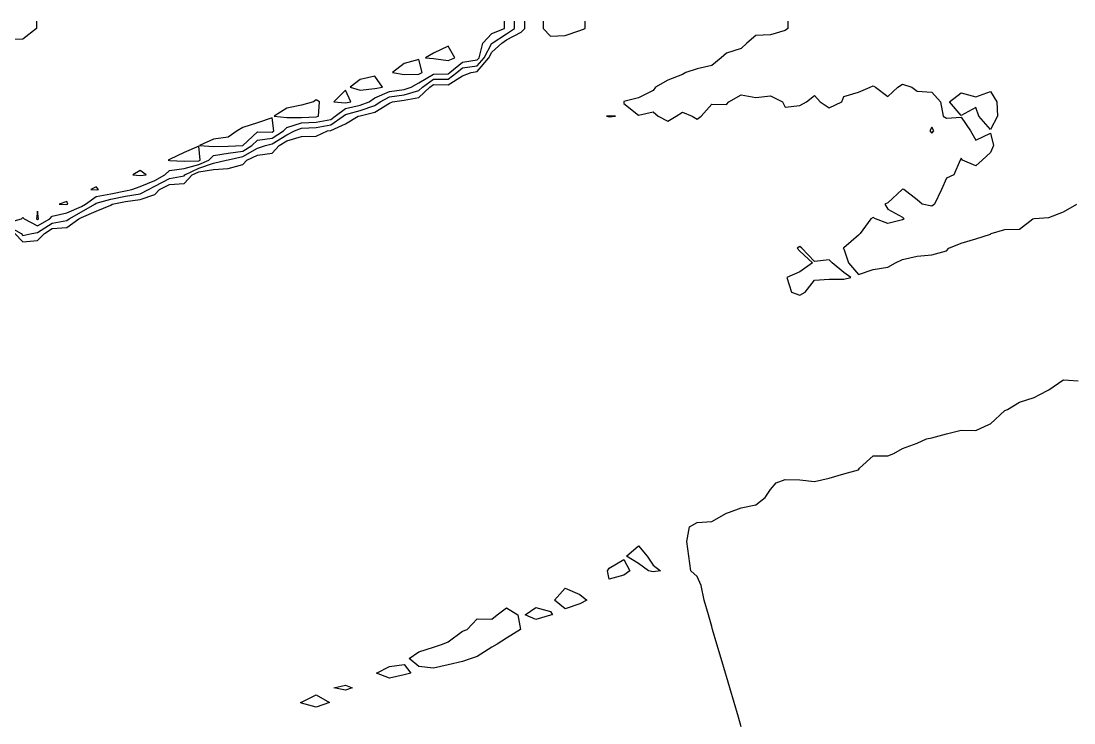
# Model space of a CAD drawing. Header units: metres. Extents: x 2681030 to 2681330, y 1246000 to 1246290.
# Drawn here: x 2681222.69 to 2681258.6, y 1246266.06 to 1246290 of the extents above; entities that cross this region are included whole.
import ezdxf

# ---------------------------------------------------------------- set-up
doc = ezdxf.new("R2010")
doc.units = ezdxf.units.M
doc.layers.add('BASIS_HOEHENLINIEN', color=8, linetype='Continuous')

msp = doc.modelspace()

# ---------------------------------------------------------------- linework, layer by layer
at = {"layer": 'BASIS_HOEHENLINIEN'}
for points in [[(2681223.211, 1246290, 427), (2681223.211, 1246289.75, 427), (2681222.75, 1246289.379, 427), (2681222.25, 1246289.37, 427)], [(2681222.25, 1246283.126, 427), (2681222.705, 1246283.25, 427), (2681222.75, 1246283.299, 427), (2681222.792, 1246283.25, 427), (2681223.25, 1246283.01, 427), (2681223.663, 1246283.25, 427), (2681223.75, 1246283.344, 427), (2681224.25, 1246283.463, 427), (2681224.75, 1246283.672, 427), (2681224.883, 1246283.75, 427), (2681225.25, 1246284.015, 427), (2681225.75, 1246284.105, 427), (2681226.25, 1246284.212, 427), (2681226.469, 1246284.25, 427), (2681226.75, 1246284.351, 427), (2681227.25, 1246284.566, 427), (2681227.593, 1246284.75, 427), (2681227.75, 1246284.897, 427), (2681228.25, 1246284.973, 427), (2681228.75, 1246285.107, 427), (2681229.088, 1246285.25, 427), (2681229.25, 1246285.419, 427), (2681229.75, 1246285.497, 427), (2681230.25, 1246285.566, 427), (2681230.553, 1246285.75, 427), (2681230.75, 1246285.934, 427), (2681231.25, 1246286.01, 427), (2681231.633, 1246286.25, 427), (2681231.75, 1246286.371, 427), (2681232.25, 1246286.531, 427), (2681232.75, 1246286.551, 427), (2681233.25, 1246286.644, 427), (2681233.401, 1246286.75, 427), (2681233.75, 1246287.012, 427), (2681234.25, 1246287.127, 427), (2681234.557, 1246287.25, 427), (2681234.75, 1246287.385, 427), (2681235.25, 1246287.597, 427), (2681235.75, 1246287.666, 427), (2681235.99, 1246287.75, 427), (2681236.25, 1246287.897, 427), (2681236.75, 1246288.193, 427), (2681237.25, 1246288.202, 427), (2681237.311, 1246288.25, 427), (2681237.75, 1246288.599, 427), (2681238.25, 1246288.677, 427), (2681238.311, 1246288.75, 427), (2681238.443, 1246289.25, 427), (2681238.75, 1246289.575, 427), (2681239.182, 1246289.75, 427), (2681239.182, 1246290, 427)], [(2681222.25, 1246283.001, 427.5), (2681222.692, 1246282.75, 427.5), (2681222.75, 1246282.69, 427.5), (2681223.059, 1246282.75, 427.5), (2681223.25, 1246282.787, 427.5), (2681223.75, 1246283.109, 427.5), (2681224.25, 1246283.196, 427.5), (2681224.326, 1246283.25, 427.5), (2681224.75, 1246283.487, 427.5), (2681225.198, 1246283.75, 427.5), (2681225.25, 1246283.788, 427.5), (2681225.75, 1246283.923, 427.5), (2681226.25, 1246284.028, 427.5), (2681226.75, 1246284.108, 427.5), (2681227.028, 1246284.25, 427.5), (2681227.25, 1246284.367, 427.5), (2681227.75, 1246284.631, 427.5), (2681228.25, 1246284.724, 427.5), (2681228.274, 1246284.75, 427.5), (2681228.75, 1246284.984, 427.5), (2681229.25, 1246285.154, 427.5), (2681229.683, 1246285.25, 427.5), (2681229.75, 1246285.266, 427.5), (2681230.25, 1246285.382, 427.5), (2681230.75, 1246285.667, 427.5), (2681231.026, 1246285.75, 427.5), (2681231.25, 1246285.807, 427.5), (2681231.75, 1246286.119, 427.5), (2681232.018, 1246286.25, 427.5), (2681232.25, 1246286.35, 427.5), (2681232.75, 1246286.368, 427.5), (2681233.25, 1246286.457, 427.5), (2681233.669, 1246286.75, 427.5), (2681233.75, 1246286.811, 427.5), (2681234.25, 1246286.947, 427.5), (2681234.75, 1246287.121, 427.5), (2681234.94, 1246287.25, 427.5), (2681235.25, 1246287.417, 427.5), (2681235.75, 1246287.484, 427.5), (2681236.25, 1246287.63, 427.5), (2681236.376, 1246287.75, 427.5), (2681236.75, 1246288.015, 427.5), (2681237.25, 1246288.013, 427.5), (2681237.552, 1246288.25, 427.5), (2681237.75, 1246288.407, 427.5), (2681238.25, 1246288.476, 427.5), (2681238.478, 1246288.75, 427.5), (2681238.75, 1246289.247, 427.5), (2681238.753, 1246289.25, 427.5), (2681239.25, 1246289.561, 427.5), (2681239.513, 1246289.75, 427.5), (2681239.513, 1246290, 427.5)], [(2681222.473, 1246282.75, 428), (2681222.75, 1246282.464, 428), (2681223.25, 1246282.511, 428), (2681223.482, 1246282.75, 428), (2681223.75, 1246282.926, 428), (2681224.25, 1246282.963, 428), (2681224.657, 1246283.25, 428), (2681224.75, 1246283.302, 428), (2681225.25, 1246283.516, 428), (2681225.75, 1246283.725, 428), (2681225.792, 1246283.75, 428), (2681226.25, 1246283.845, 428), (2681226.75, 1246283.915, 428), (2681227.25, 1246284.083, 428), (2681227.413, 1246284.25, 428), (2681227.75, 1246284.426, 428), (2681228.25, 1246284.464, 428), (2681228.524, 1246284.75, 428), (2681228.75, 1246284.861, 428), (2681229.25, 1246284.934, 428), (2681229.75, 1246284.974, 428), (2681230.25, 1246285.106, 428), (2681230.388, 1246285.25, 428), (2681230.75, 1246285.429, 428), (2681231.25, 1246285.495, 428), (2681231.487, 1246285.75, 428), (2681231.75, 1246285.914, 428), (2681232.25, 1246286.061, 428), (2681232.75, 1246286.07, 428), (2681233.135, 1246286.25, 428), (2681233.25, 1246286.27, 428), (2681233.75, 1246286.496, 428), (2681234.189, 1246286.75, 428), (2681234.25, 1246286.768, 428), (2681234.75, 1246286.894, 428), (2681235.25, 1246287.197, 428), (2681235.352, 1246287.25, 428), (2681235.75, 1246287.302, 428), (2681236.25, 1246287.392, 428), (2681236.626, 1246287.75, 428), (2681236.75, 1246287.838, 428), (2681237.25, 1246287.823, 428), (2681237.75, 1246288.126, 428), (2681238.044, 1246288.25, 428), (2681238.25, 1246288.276, 428), (2681238.645, 1246288.75, 428), (2681238.75, 1246288.942, 428), (2681239.082, 1246289.25, 428), (2681239.25, 1246289.355, 428), (2681239.75, 1246289.62, 428), (2681239.868, 1246289.75, 428), (2681239.868, 1246290, 428)], [(2681240.5, 1246290, 428), (2681240.5, 1246289.75, 428), (2681240.75, 1246289.48, 428), (2681241.25, 1246289.506, 428), (2681241.75, 1246289.674, 428), (2681241.924, 1246289.75, 428), (2681241.924, 1246290, 428)], [(2681248.84, 1246290, 428), (2681248.84, 1246289.75, 428), (2681248.75, 1246289.683, 428), (2681248.25, 1246289.533, 428), (2681247.75, 1246289.507, 428), (2681247.441, 1246289.25, 428), (2681247.25, 1246289.067, 428), (2681246.75, 1246288.9, 428), (2681246.565, 1246288.75, 428), (2681246.25, 1246288.483, 428), (2681245.75, 1246288.371, 428), (2681245.365, 1246288.25, 428), (2681245.25, 1246288.182, 428), (2681244.75, 1246287.986, 428), (2681244.325, 1246287.75, 428), (2681244.25, 1246287.631, 428), (2681243.75, 1246287.384, 428), (2681243.25, 1246287.251, 428), (2681243.247, 1246287.25, 428), (2681243.25, 1246287.193, 428), (2681243.75, 1246286.785, 428), (2681244.25, 1246286.907, 428), (2681244.416, 1246286.75, 428), (2681244.75, 1246286.586, 428), (2681245.028, 1246286.75, 428), (2681245.25, 1246286.893, 428), (2681245.574, 1246286.75, 428), (2681245.75, 1246286.652, 428), (2681245.885, 1246286.75, 428), (2681246.25, 1246287.17, 428), (2681246.75, 1246287.157, 428), (2681246.826, 1246287.25, 428), (2681247.25, 1246287.487, 428), (2681247.75, 1246287.388, 428), (2681248.25, 1246287.449, 428), (2681248.661, 1246287.25, 428), (2681248.75, 1246287.068, 428), (2681249.25, 1246287.119, 428), (2681249.482, 1246287.25, 428), (2681249.75, 1246287.461, 428), (2681249.941, 1246287.25, 428), (2681250.25, 1246287.044, 428), (2681250.682, 1246287.25, 428), (2681250.75, 1246287.425, 428), (2681251.25, 1246287.576, 428), (2681251.655, 1246287.75, 428), (2681251.75, 1246287.788, 428), (2681251.832, 1246287.75, 428), (2681252.25, 1246287.428, 428), (2681252.597, 1246287.75, 428), (2681252.75, 1246287.846, 428), (2681253.075, 1246287.75, 428), (2681253.25, 1246287.608, 428), (2681253.75, 1246287.578, 428), (2681254.055, 1246287.25, 428), (2681254.136, 1246286.75, 428), (2681254.25, 1246286.689, 428), (2681254.75, 1246286.725, 428), (2681255.069, 1246286.25, 428), (2681255.25, 1246285.941, 428), (2681255.75, 1246286.18, 428), (2681255.862, 1246285.75, 428), (2681255.75, 1246285.511, 428), (2681255.473, 1246285.25, 428), (2681255.25, 1246285.056, 428), (2681254.805, 1246285.25, 428), (2681254.75, 1246285.327, 428), (2681254.724, 1246285.25, 428), (2681254.504, 1246284.75, 428), (2681254.25, 1246284.641, 428), (2681254.082, 1246284.25, 428), (2681253.847, 1246283.75, 428), (2681253.75, 1246283.682, 428), (2681253.424, 1246283.75, 428), (2681253.25, 1246283.9, 428), (2681252.798, 1246284.25, 428), (2681252.75, 1246284.269, 428), (2681252.743, 1246284.25, 428), (2681252.25, 1246283.804, 428), (2681252.146, 1246283.75, 428), (2681252.25, 1246283.578, 428), (2681252.75, 1246283.31, 428), (2681252.812, 1246283.25, 428), (2681252.75, 1246283.218, 428), (2681252.25, 1246283.098, 428), (2681251.831, 1246283.25, 428), (2681251.75, 1246283.294, 428), (2681251.674, 1246283.25, 428), (2681251.307, 1246282.75, 428), (2681251.25, 1246282.7, 428), (2681250.75, 1246282.268, 428), (2681250.728, 1246282.25, 428), (2681250.75, 1246282.228, 428), (2681250.911, 1246281.75, 428), (2681251.25, 1246281.358, 428), (2681251.75, 1246281.527, 428), (2681252.25, 1246281.61, 428), (2681252.52, 1246281.75, 428), (2681252.75, 1246281.864, 428), (2681253.25, 1246281.978, 428), (2681253.75, 1246282.028, 428), (2681254.25, 1246282.165, 428), (2681254.336, 1246282.25, 428), (2681254.75, 1246282.425, 428), (2681255.25, 1246282.567, 428), (2681255.75, 1246282.727, 428), (2681255.779, 1246282.75, 428), (2681256.25, 1246282.89, 428), (2681256.75, 1246282.901, 428), (2681257.202, 1246283.25, 428), (2681257.25, 1246283.269, 428), (2681257.75, 1246283.302, 428), (2681258.25, 1246283.495, 428), (2681258.698, 1246283.75, 428)], [(2681237.25, 1246288.649, 426.5), (2681237.484, 1246288.75, 426.5), (2681237.25, 1246289.146, 426.5), (2681236.75, 1246288.906, 426.5), (2681236.482, 1246288.75, 426.5), (2681236.75, 1246288.728, 426.5), (2681237.25, 1246288.649, 426.5)], [(2681236.25, 1246288.191, 426.5), (2681236.364, 1246288.25, 426.5), (2681236.25, 1246288.691, 426.5), (2681235.75, 1246288.549, 426.5), (2681235.355, 1246288.25, 426.5), (2681235.75, 1246288.179, 426.5), (2681236.25, 1246288.191, 426.5)], [(2681234.75, 1246287.698, 426.5), (2681235.015, 1246287.75, 426.5), (2681234.75, 1246288.125, 426.5), (2681234.25, 1246288.008, 426.5), (2681233.918, 1246287.75, 426.5), (2681234.25, 1246287.637, 426.5), (2681234.75, 1246287.698, 426.5)], [(2681233.75, 1246287.214, 426.5), (2681233.931, 1246287.25, 426.5), (2681233.75, 1246287.647, 426.5), (2681233.356, 1246287.25, 426.5), (2681233.75, 1246287.214, 426.5)], [(2681255.998, 1246286.75, 428), (2681255.75, 1246286.303, 428), (2681255.361, 1246286.75, 428), (2681255.25, 1246287.055, 428), (2681254.75, 1246286.783, 428), (2681254.354, 1246287.25, 428), (2681254.75, 1246287.549, 428), (2681255.25, 1246287.415, 428), (2681255.75, 1246287.592, 428), (2681255.977, 1246287.25, 428), (2681255.998, 1246286.75, 428)], [(2681232.75, 1246286.735, 426.5), (2681232.829, 1246286.75, 426.5), (2681232.872, 1246287.25, 426.5), (2681232.75, 1246287.313, 426.5), (2681232.657, 1246287.25, 426.5), (2681232.25, 1246287.127, 426.5), (2681231.75, 1246287.032, 426.5), (2681231.318, 1246286.75, 426.5), (2681231.75, 1246286.706, 426.5), (2681232.25, 1246286.713, 426.5), (2681232.75, 1246286.735, 426.5)], [(2681230.25, 1246285.75, 426.5), (2681230.251, 1246285.75, 426.5), (2681230.75, 1246286.216, 426.5), (2681231.25, 1246286.212, 426.5), (2681231.31, 1246286.25, 426.5), (2681231.25, 1246286.7, 426.5), (2681230.75, 1246286.525, 426.5), (2681230.25, 1246286.365, 426.5), (2681230.058, 1246286.25, 426.5), (2681229.75, 1246286.043, 426.5), (2681229.25, 1246285.976, 426.5), (2681228.771, 1246285.75, 426.5), (2681229.25, 1246285.72, 426.5), (2681229.75, 1246285.729, 426.5), (2681230.25, 1246285.75, 426.5)], [(2681242.75, 1246286.728, 428), (2681242.965, 1246286.75, 428), (2681242.75, 1246286.767, 428), (2681242.658, 1246286.75, 428), (2681242.75, 1246286.728, 428)], [(2681253.75, 1246286.175, 428), (2681253.822, 1246286.25, 428), (2681253.75, 1246286.382, 428), (2681253.687, 1246286.25, 428), (2681253.75, 1246286.175, 428)], [(2681228.75, 1246285.229, 426.5), (2681228.799, 1246285.25, 426.5), (2681228.75, 1246285.737, 426.5), (2681228.25, 1246285.52, 426.5), (2681227.75, 1246285.28, 426.5), (2681227.699, 1246285.25, 426.5), (2681227.75, 1246285.247, 426.5), (2681228.25, 1246285.22, 426.5), (2681228.75, 1246285.229, 426.5)], [(2681226.75, 1246284.73, 426.5), (2681226.953, 1246284.75, 426.5), (2681226.75, 1246284.904, 426.5), (2681226.504, 1246284.75, 426.5), (2681226.75, 1246284.73, 426.5)], [(2681225.25, 1246284.241, 426.5), (2681225.331, 1246284.25, 426.5), (2681225.25, 1246284.341, 426.5), (2681225.071, 1246284.25, 426.5), (2681225.25, 1246284.241, 426.5)], [(2681224.25, 1246283.74, 426.5), (2681224.278, 1246283.75, 426.5), (2681224.25, 1246283.849, 426.5), (2681223.981, 1246283.75, 426.5), (2681224.25, 1246283.74, 426.5)], [(2681223.25, 1246283.233, 426.5), (2681223.28, 1246283.25, 426.5), (2681223.25, 1246283.516, 426.5), (2681223.217, 1246283.25, 426.5), (2681223.25, 1246283.233, 426.5)], [(2681249.25, 1246280.651, 428), (2681249.43, 1246280.75, 428), (2681249.75, 1246281.162, 428), (2681250.25, 1246281.195, 428), (2681250.75, 1246281.192, 428), (2681250.99, 1246281.25, 428), (2681250.75, 1246281.424, 428), (2681250.36, 1246281.75, 428), (2681250.25, 1246281.859, 428), (2681249.75, 1246281.798, 428), (2681249.322, 1246282.25, 428), (2681249.25, 1246282.307, 428), (2681249.159, 1246282.25, 428), (2681249.25, 1246282.146, 428), (2681249.68, 1246281.75, 428), (2681249.25, 1246281.446, 428), (2681248.805, 1246281.25, 428), (2681248.967, 1246280.75, 428), (2681249.25, 1246280.651, 428)], [(2681247.25, 1246265.928, 428.5), (2681247.156, 1246266.25, 428.5), (2681247.01, 1246266.75, 428.5), (2681246.863, 1246267.25, 428.5), (2681246.75, 1246267.637, 428.5), (2681246.717, 1246267.75, 428.5), (2681246.571, 1246268.25, 428.5), (2681246.424, 1246268.75, 428.5), (2681246.278, 1246269.25, 428.5), (2681246.25, 1246269.347, 428.5), (2681246.132, 1246269.75, 428.5), (2681245.986, 1246270.25, 428.5), (2681245.882, 1246270.75, 428.5), (2681245.75, 1246271.056, 428.5), (2681245.534, 1246271.25, 428.5), (2681245.469, 1246271.75, 428.5), (2681245.392, 1246272.25, 428.5), (2681245.485, 1246272.75, 428.5), (2681245.75, 1246272.898, 428.5), (2681246.25, 1246272.927, 428.5), (2681246.75, 1246273.211, 428.5), (2681246.849, 1246273.25, 428.5), (2681247.25, 1246273.393, 428.5), (2681247.75, 1246273.495, 428.5), (2681248.072, 1246273.75, 428.5), (2681248.25, 1246274.025, 428.5), (2681248.443, 1246274.25, 428.5), (2681248.75, 1246274.365, 428.5), (2681249.25, 1246274.349, 428.5), (2681249.75, 1246274.288, 428.5), (2681250.25, 1246274.404, 428.5), (2681250.75, 1246274.552, 428.5), (2681251.25, 1246274.686, 428.5), (2681251.287, 1246274.75, 428.5), (2681251.75, 1246275.171, 428.5), (2681252.25, 1246275.165, 428.5), (2681252.458, 1246275.25, 428.5), (2681252.75, 1246275.414, 428.5), (2681253.25, 1246275.603, 428.5), (2681253.577, 1246275.75, 428.5), (2681253.75, 1246275.788, 428.5), (2681254.25, 1246275.923, 428.5), (2681254.75, 1246276.045, 428.5), (2681255.25, 1246276.029, 428.5), (2681255.727, 1246276.25, 428.5), (2681255.75, 1246276.265, 428.5), (2681256.25, 1246276.712, 428.5), (2681256.333, 1246276.75, 428.5), (2681256.75, 1246276.996, 428.5), (2681257.25, 1246277.158, 428.5), (2681257.41, 1246277.25, 428.5), (2681257.75, 1246277.421, 428.5), (2681258.226, 1246277.75, 428.5), (2681258.25, 1246277.764, 428.5), (2681258.418, 1246277.75, 428.5), (2681258.75, 1246277.726, 428.5)], [(2681244.496, 1246271.25, 428.5), (2681244.25, 1246271.212, 428.5), (2681244.094, 1246271.25, 428.5), (2681243.75, 1246271.491, 428.5), (2681243.334, 1246271.75, 428.5), (2681243.75, 1246272.095, 428.5), (2681244.04, 1246271.75, 428.5), (2681244.25, 1246271.434, 428.5), (2681244.496, 1246271.25, 428.5)], [(2681243.45, 1246271.25, 428.5), (2681243.25, 1246271.093, 428.5), (2681242.75, 1246270.966, 428.5), (2681242.689, 1246271.25, 428.5), (2681242.75, 1246271.333, 428.5), (2681243.25, 1246271.627, 428.5), (2681243.45, 1246271.25, 428.5)], [(2681241.988, 1246270.25, 428.5), (2681241.75, 1246270.121, 428.5), (2681241.25, 1246269.955, 428.5), (2681240.883, 1246270.25, 428.5), (2681241.25, 1246270.656, 428.5), (2681241.75, 1246270.438, 428.5), (2681241.988, 1246270.25, 428.5)], [(2681238.044, 1246268.25, 428.5), (2681237.75, 1246268.152, 428.5), (2681237.25, 1246268.038, 428.5), (2681236.75, 1246267.924, 428.5), (2681236.25, 1246267.982, 428.5), (2681235.923, 1246268.25, 428.5), (2681236.25, 1246268.486, 428.5), (2681236.75, 1246268.642, 428.5), (2681237.057, 1246268.75, 428.5), (2681237.25, 1246268.827, 428.5), (2681237.75, 1246269.187, 428.5), (2681237.907, 1246269.25, 428.5), (2681238.25, 1246269.604, 428.5), (2681238.75, 1246269.593, 428.5), (2681238.93, 1246269.75, 428.5), (2681239.25, 1246269.984, 428.5), (2681239.636, 1246269.75, 428.5), (2681239.723, 1246269.25, 428.5), (2681239.25, 1246268.952, 428.5), (2681238.929, 1246268.75, 428.5), (2681238.75, 1246268.637, 428.5), (2681238.25, 1246268.322, 428.5), (2681238.044, 1246268.25, 428.5)], [(2681240.817, 1246269.75, 428.5), (2681240.75, 1246269.735, 428.5), (2681240.25, 1246269.582, 428.5), (2681239.879, 1246269.75, 428.5), (2681240.25, 1246269.999, 428.5), (2681240.75, 1246269.864, 428.5), (2681240.817, 1246269.75, 428.5)], [(2681235.985, 1246267.75, 428.5), (2681235.75, 1246267.696, 428.5), (2681235.25, 1246267.582, 428.5), (2681234.81, 1246267.75, 428.5), (2681235.25, 1246267.979, 428.5), (2681235.75, 1246268.046, 428.5), (2681235.985, 1246267.75, 428.5)], [(2681233.985, 1246267.25, 428.5), (2681233.75, 1246267.171, 428.5), (2681233.36, 1246267.25, 428.5), (2681233.75, 1246267.349, 428.5), (2681233.985, 1246267.25, 428.5)], [(2681233.209, 1246266.75, 428.5), (2681232.75, 1246266.595, 428.5), (2681232.25, 1246266.732, 428.5), (2681232.221, 1246266.75, 428.5), (2681232.25, 1246266.766, 428.5), (2681232.75, 1246267.012, 428.5), (2681233.209, 1246266.75, 428.5)]]:
    msp.add_polyline3d(points, dxfattribs=at)

doc.saveas('drawing.dxf')
